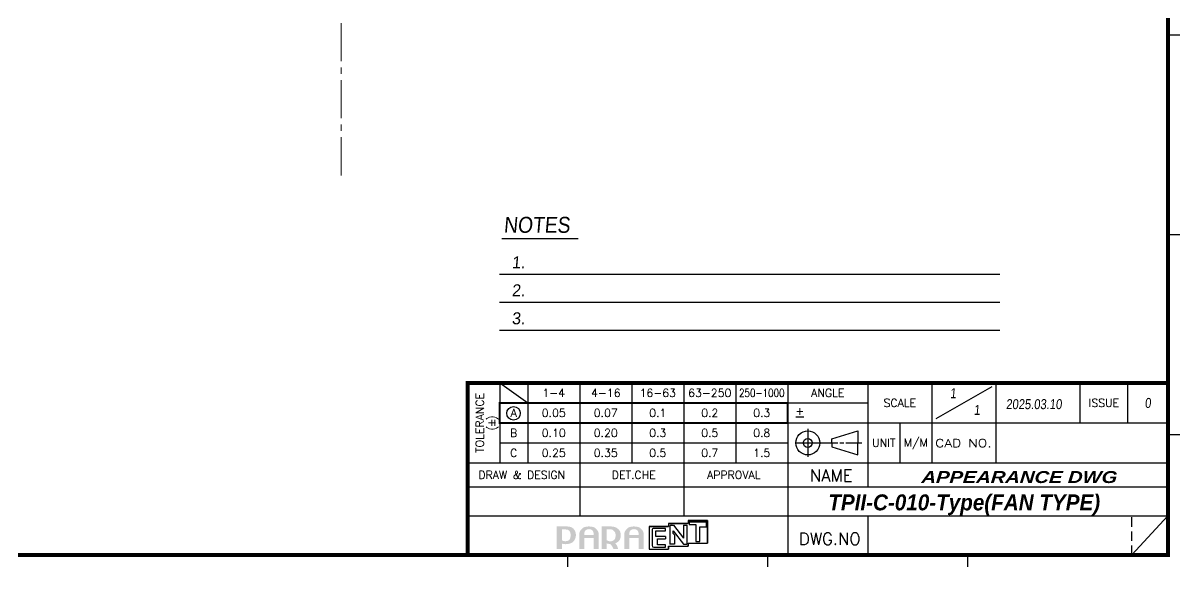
# Model space of a CAD drawing. Header units: millimetres. Extents: x 509 to 5579, y -1329 to 587.
# Drawn here: x 2471.5 to 2760.7, y -1328.6 to -1192.6 of the extents above; entities that cross this region are included whole.
import ezdxf
from ezdxf.enums import TextEntityAlignment as Align

# ---------------------------------------------------------------- set-up
doc = ezdxf.new("R2010")
doc.units = ezdxf.units.MM
for name, pattern in [('CENTER', [17.8, 10.75, -2.35, 2.35, -2.35]), ('CENTER2', [28.575, 19.05, -3.175, 3.175, -3.175]), ('HIDDEN', [3.525, 2.35, -1.175])]:
    doc.linetypes.add(name, pattern=pattern)
doc.layers.get('0').update_dxf_attribs({"linetype": 'CONTINUOUS'})
doc.layers.add('3', color=112, linetype='CENTER', lineweight=15)
doc.styles.add('a', font='GOTHIC.TTF')
doc.styles.add('N', font='arialbi.ttf', dxfattribs={"width": 0.8, "oblique": 5})
doc.styles.add('OMI-1', font='arial.ttf', dxfattribs={"oblique": 1})
doc.styles.add('SIM', font='simplex')

msp = doc.modelspace()

# ---------------------------------------------------------------- hatches: boundary and pattern name
h = msp.add_hatch(color=256)
edge = h.paths.add_edge_path()
edge.add_spline(control_points=[(2608.081, -1321.79), (2607.87, -1322.027), (2607.557, -1322.187), (2607.074, -1322.187), (2606.961, -1322.187), (2606.798, -1322.173), (2606.592, -1322.128), (2606.385, -1322.082), (2606.276, -1321.974), (2606.224, -1321.922), (2606.224, -1321.845), (2606.224, -1319.396), (2606.224, -1319.251), (2606.359, -1319.251), (2607.13, -1319.251), (2607.13, -1319.251), (2607.573, -1319.251), (2607.866, -1319.374), (2608.078, -1319.616), (2608.3, -1319.869), (2608.369, -1320.29), (2608.369, -1320.66), (2608.369, -1321.035), (2608.298, -1321.546), (2608.081, -1321.79)], knot_values=[0, 0, 0, 0, 1, 1, 1, 2, 2, 2, 3, 3, 3, 4, 4, 4, 5, 5, 5, 6, 6, 6, 7, 7, 7, 8, 8, 8, 8], degree=3, periodic=0)
edge = h.paths.add_edge_path(flags=16)
edge.add_spline(control_points=[(2607.171, -1318.489), (2607.171, -1318.489), (2605.095, -1318.489), (2605.095, -1318.489), (2605.095, -1318.489), (2604.898, -1318.489), (2604.898, -1318.489), (2604.898, -1318.489), (2604.898, -1324.141), (2604.898, -1324.141), (2604.898, -1324.141), (2606.224, -1324.141), (2606.224, -1324.141), (2606.224, -1324.141), (2606.224, -1322.961), (2606.224, -1322.775), (2606.354, -1322.819), (2606.527, -1322.909), (2607.129, -1322.928), (2607.766, -1322.947), (2608.693, -1322.738), (2609.098, -1322.242), (2609.494, -1321.758), (2609.695, -1321.229), (2609.695, -1320.667), (2609.695, -1320.006), (2609.469, -1319.446), (2609.024, -1319.001), (2608.578, -1318.556), (2607.955, -1318.489), (2607.171, -1318.489)], knot_values=[0, 0, 0, 0, 1, 1, 1, 2, 2, 2, 3, 3, 3, 4, 4, 4, 5, 5, 5, 6, 6, 6, 7, 7, 7, 8, 8, 8, 9, 9, 9, 10, 10, 10, 10], degree=3, periodic=0)
h = msp.add_hatch(color=256)
edge = h.paths.add_edge_path()
edge.add_spline(control_points=[(2614.168, -1320.63), (2614.022, -1320.63), (2611.768, -1320.63), (2611.757, -1320.63), (2611.757, -1320.63), (2611.757, -1320.607), (2611.757, -1320.607), (2611.757, -1320.298), (2611.844, -1319.761), (2612.035, -1319.542), (2612.209, -1319.344), (2612.53, -1319.165), (2612.943, -1319.165), (2613.356, -1319.165), (2613.644, -1319.296), (2613.851, -1319.503), (2614.056, -1319.708), (2614.168, -1320.298), (2614.168, -1320.607), (2614.168, -1320.607), (2614.168, -1320.622), (2614.168, -1320.63)], knot_values=[0, 0, 0, 0, 1, 1, 1, 2, 2, 2, 3, 3, 3, 4, 4, 4, 5, 5, 5, 6, 6, 6, 7, 7, 7, 7], degree=3, periodic=0)
edge = h.paths.add_edge_path(flags=16)
edge.add_spline(control_points=[(2612.943, -1318.489), (2612.047, -1318.489), (2611.475, -1318.719), (2611.09, -1319.173), (2610.713, -1319.617), (2610.522, -1319.996), (2610.522, -1320.529), (2610.522, -1320.529), (2610.522, -1324.141), (2610.522, -1324.141), (2610.522, -1324.141), (2611.757, -1324.141), (2611.757, -1324.141), (2611.757, -1324.141), (2611.757, -1322.447), (2611.757, -1321.346), (2611.768, -1321.346), (2614.022, -1321.346), (2614.168, -1321.346), (2614.168, -1321.493), (2614.168, -1324.141), (2614.168, -1324.141), (2614.168, -1324.141), (2615.403, -1324.141), (2615.403, -1324.141), (2615.403, -1324.141), (2615.403, -1320.529), (2615.403, -1320.529), (2615.403, -1319.996), (2615.212, -1319.617), (2614.835, -1319.173), (2614.45, -1318.719), (2613.84, -1318.489), (2612.943, -1318.489)], knot_values=[0, 0, 0, 0, 1, 1, 1, 2, 2, 2, 3, 3, 3, 4, 4, 4, 5, 5, 5, 6, 6, 6, 7, 7, 7, 8, 8, 8, 9, 9, 9, 10, 10, 10, 11, 11, 11, 11], degree=3, periodic=0)
h = msp.add_hatch(color=256)
edge = h.paths.add_edge_path()
edge.add_spline(control_points=[(2619.274, -1321.843), (2619.014, -1322.082), (2618.7, -1322.203), (2618.261, -1322.203), (2618.14, -1322.203), (2617.984, -1322.185), (2617.837, -1322.134), (2617.701, -1322.087), (2617.432, -1321.944), (2617.395, -1321.907), (2617.395, -1321.826), (2617.395, -1319.356), (2617.395, -1319.211), (2617.53, -1319.211), (2618.38, -1319.211), (2618.38, -1319.211), (2618.772, -1319.211), (2619.004, -1319.414), (2619.25, -1319.667), (2619.498, -1319.922), (2619.619, -1320.336), (2619.619, -1320.688), (2619.619, -1321.068), (2619.532, -1321.605), (2619.274, -1321.843)], knot_values=[0, 0, 0, 0, 1, 1, 1, 2, 2, 2, 3, 3, 3, 4, 4, 4, 5, 5, 5, 6, 6, 6, 7, 7, 7, 8, 8, 8, 8], degree=3, periodic=0)
edge = h.paths.add_edge_path(flags=16)
edge.add_spline(control_points=[(2618.421, -1318.489), (2618.421, -1318.489), (2616.345, -1318.489), (2616.345, -1318.489), (2616.345, -1318.489), (2616.148, -1318.489), (2616.148, -1318.489), (2616.148, -1318.489), (2616.148, -1324.141), (2616.148, -1324.141), (2616.148, -1324.141), (2617.395, -1324.141), (2617.395, -1324.141), (2617.395, -1324.141), (2617.395, -1322.912), (2617.395, -1322.729), (2617.534, -1322.773), (2617.668, -1322.808), (2617.788, -1322.828), (2617.79, -1322.829), (2618.179, -1322.881), (2618.276, -1322.894), (2618.481, -1323.035), (2618.649, -1323.318), (2618.772, -1323.504), (2618.903, -1323.703), (2619.056, -1324.141), (2619.056, -1324.141), (2619.056, -1324.141), (2620.249, -1324.141), (2620.249, -1324.141), (2620.249, -1324.141), (2620.084, -1323.479), (2619.92, -1323.218), (2619.82, -1323.059), (2619.676, -1322.902), (2619.5, -1322.743), (2619.864, -1322.586), (2620.214, -1322.364), (2620.457, -1322.074), (2620.781, -1321.688), (2620.905, -1321.225), (2620.905, -1320.698), (2620.905, -1319.984), (2620.712, -1319.562), (2620.253, -1319.132), (2619.798, -1318.705), (2619.182, -1318.489), (2618.421, -1318.489)], knot_values=[0, 0, 0, 0, 1, 1, 1, 2, 2, 2, 3, 3, 3, 4, 4, 4, 5, 5, 5, 6, 6, 6, 7, 7, 7, 8, 8, 8, 9, 9, 9, 10, 10, 10, 11, 11, 11, 12, 12, 12, 13, 13, 13, 14, 14, 14, 15, 15, 15, 16, 16, 16, 16], degree=3, periodic=0)
h = msp.add_hatch(color=256)
edge = h.paths.add_edge_path()
edge.add_spline(control_points=[(2625.418, -1320.63), (2625.272, -1320.63), (2623.018, -1320.63), (2623.007, -1320.63), (2623.007, -1320.63), (2623.007, -1320.607), (2623.007, -1320.607), (2623.007, -1320.298), (2623.094, -1319.761), (2623.285, -1319.542), (2623.459, -1319.344), (2623.78, -1319.165), (2624.193, -1319.165), (2624.606, -1319.165), (2624.894, -1319.296), (2625.101, -1319.503), (2625.306, -1319.708), (2625.418, -1320.298), (2625.418, -1320.607), (2625.418, -1320.607), (2625.418, -1320.622), (2625.418, -1320.63)], knot_values=[0, 0, 0, 0, 1, 1, 1, 2, 2, 2, 3, 3, 3, 4, 4, 4, 5, 5, 5, 6, 6, 6, 7, 7, 7, 7], degree=3, periodic=0)
edge = h.paths.add_edge_path(flags=16)
edge.add_spline(control_points=[(2624.193, -1318.489), (2623.297, -1318.489), (2622.725, -1318.719), (2622.34, -1319.173), (2621.963, -1319.617), (2621.772, -1319.996), (2621.772, -1320.529), (2621.772, -1320.529), (2621.772, -1324.141), (2621.772, -1324.141), (2621.772, -1324.141), (2623.007, -1324.141), (2623.007, -1324.141), (2623.007, -1324.141), (2623.007, -1322.447), (2623.007, -1321.346), (2623.018, -1321.346), (2625.272, -1321.346), (2625.418, -1321.346), (2625.418, -1321.493), (2625.418, -1324.141), (2625.418, -1324.141), (2625.418, -1324.141), (2626.653, -1324.141), (2626.653, -1324.141), (2626.653, -1324.141), (2626.653, -1320.529), (2626.653, -1320.529), (2626.653, -1319.996), (2626.462, -1319.617), (2626.085, -1319.173), (2625.7, -1318.719), (2625.09, -1318.489), (2624.193, -1318.489)], knot_values=[0, 0, 0, 0, 1, 1, 1, 2, 2, 2, 3, 3, 3, 4, 4, 4, 5, 5, 5, 6, 6, 6, 7, 7, 7, 8, 8, 8, 9, 9, 9, 10, 10, 10, 11, 11, 11, 11], degree=3, periodic=0)

# ---------------------------------------------------------------- linework, layer by layer
for p, q in [((2760.652, -1195.602), (2757.652, -1195.602)), ((2760.652, -1245.602), (2757.652, -1245.602)), ((2760.652, -1245.602), (2757.652, -1245.602)), ((2590.614, -1255.438), (2715.688, -1255.438)), ((2590.614, -1262.438), (2715.688, -1262.438)), ((2590.614, -1269.438), (2715.688, -1269.438)), ((2590.652, -1282.602), (2597.652, -1287.602)), ((2590.652, -1282.602), (2590.652, -1302.602)), ((2597.652, -1282.602), (2597.652, -1302.602)), ((2610.652, -1282.602), (2610.652, -1302.602)), ((2623.652, -1282.602), (2623.652, -1302.602)), ((2636.652, -1282.602), (2636.652, -1315.869)), ((2649.652, -1282.602), (2649.652, -1302.602)), ((2662.652, -1282.602), (2662.652, -1325.602)), ((2682.652, -1282.602), (2682.652, -1308.602)), ((2698.652, -1282.602), (2698.652, -1302.602)), ((2713.652, -1283.602), (2699.652, -1291.602)), ((2714.652, -1282.602), (2714.652, -1302.602)), ((2735.652, -1282.602), (2735.652, -1292.602)), ((2747.652, -1292.602), (2747.652, -1282.602)), ((2590.652, -1287.602), (2682.652, -1287.602)), ((2664.652, -1291.102), (2666.652, -1291.102)), ((2590.652, -1292.602), (2757.652, -1292.602)), ((2667.652, -1294.102), (2667.652, -1301.102)), ((2673.652, -1296.602), (2680.152, -1294.602)), ((2680.152, -1294.602), (2680.152, -1297.602)), ((2690.652, -1292.602), (2690.652, -1302.602)), ((2590.652, -1297.602), (2662.652, -1297.602)), ((2664.652, -1297.602), (2675.152, -1297.602)), ((2673.652, -1297.602), (2673.652, -1296.602)), ((2673.652, -1297.602), (2673.652, -1298.602)), ((2675.652, -1297.602), (2676.652, -1297.602)), ((2677.152, -1297.602), (2681.152, -1297.602)), ((2680.152, -1300.602), (2680.152, -1297.602)), ((2760.652, -1295.602), (2757.652, -1295.602)), ((2760.652, -1295.602), (2757.652, -1295.602)), ((2673.652, -1298.602), (2680.152, -1300.602)), ((2582.652, -1302.602), (2757.652, -1302.602)), ((2610.652, -1302.602), (2610.652, -1315.869)), ((2582.652, -1308.602), (2662.652, -1308.602)), ((2662.652, -1308.602), (2757.652, -1308.602)), ((2582.652, -1315.869), (2757.652, -1315.869)), ((2637.731, -1317.766), (2632.856, -1317.766)), ((2632.856, -1317.766), (2632.856, -1318.516)), ((2633.537, -1318.141), (2634.114, -1318.139)), ((2634.114, -1318.139), (2636.605, -1321.443)), ((2636.598, -1318.212), (2637.447, -1318.212)), ((2636.598, -1318.212), (2636.605, -1321.443)), ((2637.447, -1318.212), (2637.446, -1322.944)), ((2642.606, -1317.016), (2637.731, -1317.016)), ((2637.731, -1317.016), (2637.731, -1317.766)), ((2638.032, -1317.436), (2638.029, -1318.031)), ((2638.029, -1318.031), (2639.664, -1318.04)), ((2642.31, -1317.435), (2638.032, -1317.436)), ((2639.664, -1318.04), (2639.673, -1322.221)), ((2642.31, -1318.591), (2642.31, -1317.435)), ((2642.606, -1322.641), (2642.606, -1317.016)), ((2682.652, -1315.869), (2682.652, -1325.602)), ((2748.652, -1325.602), (2757.652, -1315.869)), ((2632.856, -1318.516), (2627.981, -1318.516)), ((2627.981, -1318.516), (2627.981, -1324.141)), ((2628.738, -1319.387), (2628.744, -1323.269)), ((2632.092, -1318.989), (2629.138, -1318.986)), ((2629.687, -1321.038), (2629.687, -1319.576)), ((2629.687, -1319.576), (2632.092, -1319.576)), ((2632.092, -1321.038), (2629.687, -1321.038)), ((2632.092, -1319.576), (2632.092, -1318.989)), ((2632.092, -1321.038), (2632.092, -1321.625)), ((2633.138, -1318.541), (2633.138, -1322.943)), ((2633.995, -1320.236), (2633.997, -1319.625)), ((2633.995, -1320.236), (2634.304, -1320.614)), ((2633.997, -1319.625), (2636.589, -1322.953)), ((2634.304, -1320.614), (2634.313, -1322.943)), ((2640.658, -1322.221), (2640.665, -1318.591)), ((2640.665, -1318.591), (2642.31, -1318.591)), ((2627.981, -1324.141), (2632.856, -1324.141)), ((2629.144, -1323.668), (2632.091, -1323.667)), ((2630.086, -1323.075), (2630.086, -1321.625)), ((2630.086, -1321.625), (2632.092, -1321.625)), ((2632.091, -1323.075), (2630.086, -1323.075)), ((2632.091, -1323.667), (2632.091, -1323.075)), ((2632.856, -1324.141), (2632.856, -1323.391)), ((2632.856, -1323.391), (2637.731, -1323.391)), ((2634.313, -1322.943), (2633.138, -1322.943)), ((2636.589, -1322.953), (2637.446, -1322.944)), ((2637.731, -1323.391), (2637.731, -1322.641)), ((2637.731, -1322.641), (2642.606, -1322.641)), ((2639.673, -1322.221), (2640.658, -1322.221)), ((2607.652, -1328.602), (2607.652, -1325.602)), ((2657.652, -1328.602), (2657.652, -1325.602)), ((2707.652, -1328.602), (2707.652, -1325.602))]:
    msp.add_line(p, q)
at = {"color": 3}
for p, q in [((2632.856, -1317.766), (2632.856, -1318.516)), ((2632.856, -1317.766), (2637.731, -1317.766)), ((2637.731, -1317.016), (2637.731, -1317.766)), ((2637.731, -1317.016), (2642.606, -1317.016)), ((2642.606, -1317.016), (2642.606, -1322.641)), ((2627.981, -1318.516), (2627.981, -1324.141)), ((2627.981, -1318.516), (2632.856, -1318.516)), ((2627.981, -1324.141), (2632.856, -1324.141)), ((2632.856, -1323.391), (2632.856, -1324.141)), ((2632.856, -1323.391), (2637.731, -1323.391)), ((2637.731, -1322.641), (2637.731, -1323.391)), ((2637.731, -1322.641), (2642.606, -1322.641))]:
    msp.add_line(p, q, dxfattribs=at)
at = {"linetype": 'HIDDEN'}
msp.add_line((2748.652, -1325.602), (2748.652, -1315.869), dxfattribs=at)
at = {"const_width": 1}
msp.add_lwpolyline([(2757.652, -775.602), (1957.652, -775.602), (1957.652, -1325.602), (2757.652, -1325.602)], close=True, dxfattribs=at)
msp.add_lwpolyline([(2591.215, -1246.519), (2610.215, -1246.519)])
for points, const_width in [([(2582.652, -1325.602), (2582.652, -1282.602), (2757.652, -1282.602)], 1), ([(2590.652, -1287.602), (2662.652, -1287.602), (2662.652, -1292.602), (2590.652, -1292.602), (2590.652, -1287.602)], 0.5)]:
    msp.add_lwpolyline(points, dxfattribs=dict(const_width=const_width))
for centre, radius in [((2594.104, -1290.199), 1.691), ((2667.652, -1297.602), 3), ((2667.652, -1297.602), 1.118)]:
    msp.add_circle(centre, radius)
for centre, start, end in [((2633.538, -1318.541), 90.23735, 180), ((2629.138, -1319.386), 89.95323, 180.09456), ((2629.144, -1323.268), 180.09456, 270.02487)]:
    msp.add_arc(centre, 0.4, start, end)
at = {"layer": '3', "linetype": 'CENTER2', "ltscale": 0.5}
msp.add_line((2551.028, -1230.706), (2551.028, -993.844), dxfattribs=at)

# ---------------------------------------------------------------- texts
at = {"oblique": 5}
for s, height, style, width, p in [('NOTES', 4, 'a', 0.9, (2591.614, -1245.064)), ('1', 2.5, 'OMI-1', 0.8, (2703.205, -1286.417)), ('1', 2.5, 'OMI-1', 0.8, (2709.156, -1290.589)), ('APPEARANCE DWG', 3, 'N', 1.2, (2695.993, -1307.635))]:
    msp.add_text(s, height=height, dxfattribs=dict(at, style=style, width=width)).set_placement(p)
at = {"style": 'a', "oblique": 5}
for s, p in [('1.', (2593.643, -1253.938)), ('2.', (2593.643, -1260.938)), ('3.', (2593.643, -1267.938))]:
    msp.add_text(s, height=3, dxfattribs=at).set_placement(p)
at = {"style": 'SIM'}
for s, p in [('TOLERANCE', (2586.652, -1292.602)), ('( )', (2589.652, -1292.602)), ('-', (2590.288, -1292.578))]:
    msp.add_text(s, height=2, rotation=90, dxfattribs=at).set_placement(p, align=Align.CENTER)
for s, height, p in [('1-4', 2, (2604.152, -1285.102)), ('4-16', 2, (2617.152, -1285.102)), ('16-63', 2, (2630.152, -1285.102)), ('63-250', 2, (2643.152, -1285.102)), ('ANGLE', 2, (2672.652, -1285.102)), ('SCALE', 2, (2690.652, -1287.602)), ('ISSUE', 2, (2741.652, -1287.602)), ('A', 2, (2594.152, -1290.102)), ('0.05', 2, (2604.152, -1290.102)), ('0.07', 2, (2617.152, -1290.102)), ('0.1', 2, (2630.152, -1290.102)), ('0.2', 2, (2643.152, -1290.102)), ('0.3', 2, (2656.152, -1290.102)), ('B', 2, (2594.152, -1295.102)), ('0.10', 2, (2604.152, -1295.102)), ('0.20', 2, (2617.152, -1295.102)), ('0.3', 2, (2630.152, -1295.102)), ('0.5', 2, (2643.152, -1295.102)), ('0.8', 2, (2656.152, -1295.102)), ('UNIT', 2, (2686.652, -1297.602)), ('M/M', 2, (2694.652, -1297.602)), ('C', 2, (2594.152, -1300.102)), ('0.25', 2, (2604.152, -1300.102)), ('0.35', 2, (2617.152, -1300.102)), ('0.5', 2, (2630.152, -1300.102)), ('0.7', 2, (2643.152, -1300.102)), ('1.5', 2, (2656.152, -1300.102)), ('DRAW & DESIGN', 2, (2596.152, -1305.602)), ('DET.CHE', 2, (2624.152, -1305.602)), ('APPROVAL', 2, (2649.152, -1305.602)), ('NAME', 3, (2673.498, -1305.755)), ('DWG.NO', 3, (2673.152, -1321.602))]:
    msp.add_text(s, height=height, dxfattribs=at).set_placement(p, align=Align.MIDDLE)
at = {"style": 'SIM', "width": 0.8}
msp.add_text('250-1000', height=2, dxfattribs=at).set_placement((2656.152, -1285.102), align=Align.MIDDLE)
at = {"style": 'OMI-1', "oblique": 5, "width": 0.8}
for s, p in [('2025.03.10', (2724.16, -1287.909)), ('0', (2752.652, -1287.602))]:
    msp.add_text(s, height=2.5, dxfattribs=at).set_placement(p, align=Align.MIDDLE_CENTER)
at = {"style": 'SIM'}
msp.add_text('+', height=2, dxfattribs=at).set_placement((2665.652, -1290.602), align=Align.CENTER)
msp.add_text('+', height=2, rotation=90, dxfattribs=at).set_placement((2588.552, -1292.578), align=Align.MIDDLE)
for s, height, style, width, p, p2 in [('CAD NO.', 2, 'SIM', 1.148815, (2699.49, -1298.647), (2713.604, -1298.647)), ('TPII-C-010-Type(FAN TYPE)', 4, 'N', 0.923436, (2672.776, -1314.471), (2740.725, -1314.471))]:
    msp.add_text(s, height=height, dxfattribs=dict(style=style, width=width)).set_placement(p, p2, align=Align.FIT)

doc.saveas('drawing.dxf')
